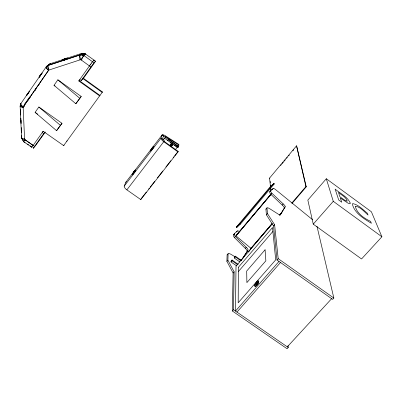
<?xml version="1.0" encoding="UTF-8"?>
<svg xmlns="http://www.w3.org/2000/svg" width="402" height="402" viewBox="0 0 402 402"><rect width="100%" height="100%" fill="white"/><g stroke="black" fill="none" stroke-linecap="round" stroke-linejoin="round"><path stroke-width="0.6" d="M239.783 261.903L234.301 258.054L235.291 256.893L235.301 256.144L241.27 260.335M234.301 258.054L234.311 257.305L235.301 256.144M288.053 345.64L288.249 347.499L287.093 348.75L232.366 311.002L233.497 309.711L234.13 271.817L227.889 260.159L228.11 253.722A4.819 1.754 41.4 0 1 231.21 254.481L234.979 256.742M232.366 311.002L233.105 273.013L226.884 261.34L227.12 254.888L228.11 253.722M236.642 265.898L231.019 261.958L232.024 260.777L232.044 260.009L238.17 264.3M231.019 261.958L231.039 261.189L232.044 260.009M24.231 106.314L24.236 106.193A1.186 1.09 37.1 0 1 24.321 105.857M178.006 151.921L178.131 151.358L164.071 141.298L126.876 189.855L140.77 199.578L178.006 151.921L163.9 141.826A4.12 1.261 37.6 0 1 161.021 138.223L164.297 140.564L163.9 141.826M164.574 138.263L177.744 147.7L178.568 146.464L168.192 139.027L168.383 138.404M177.744 147.7L178.568 146.464M140.77 199.578L140.971 198.93M162.408 139.203L163.468 135.946L162.101 134.971L125.776 182.307L124.233 186.111A4.025 1.548 37.4 0 0 126.876 189.855M175.463 149.534L178.905 145.112L178.8 144.418L165.719 136.072A4.065 1.231 37.5 0 0 162.101 134.966L161.021 138.213L124.228 186.121M133.434 172.895L133.635 172.373L133.152 173.362M31.833 147.328L23.331 141.474L24.597 139.459L23.14 107.032A4.216 1.548 33.3 0 1 20.894 103.565L46.27 66.757L48.17 65.124A5.342 4.98 41 0 1 50.074 63.757L81.671 53.371L83.581 53.401L85.42 53.999A4.151 0.422 -65.2 0 1 85.536 54.486M42.235 72.958C42.009 72.194 37.481 78.832 39.597 76.692M31.783 147.323L43.205 131.218M271.119 193.925L235.899 235.828L251.009 248.341L271.968 223.663M151.147 150.001C150.594 151.654 154.368 146.509 153.273 147.072M85.43 54.19L85.42 53.999A6.377 6.02 41 0 0 81.983 53.335L80.093 54.893L47.823 65.536M26.522 95.646L28.728 92.45M29.612 91.259L29.12 92.083M93.988 60.37L94.118 60.099L93.867 60.566M241.733 259.958L241.597 260.124A2.774 0.99 41.5 0 1 240.697 260.089M312.701 219.814L275.757 189.754A2.739 0.724 40.1 0 0 273.164 188.478L270.662 190.633A5.311 1.422 40.2 0 0 271.858 193.201L283.204 203.914A3.402 0.92 40.5 0 1 285.189 206.764L280.315 214.964A2.834 0.804 40.7 0 1 279.053 214.638L269.958 208.874A4.93 1.417 40.6 0 0 266.968 207.884L265.933 209.105L266.41 214.859L273.521 225.939L276.993 260.019L332.62 299.374L333.841 298.053L316.962 226.236M279.993 215.02L285.189 206.764M26.939 95.073L27.14 94.741M248.582 252.049L251.24 247.853M241.406 260.079L247.969 250.23A3.327 1.141 41.3 0 0 246.2 247.24L235.351 236.456A5.201 1.764 40.9 0 1 234.396 233.688L237.396 230.929A2.683 0.899 40.8 0 1 239.763 231.838M242.386 258.938L247.969 250.23M39.798 76.385L40.406 75.486M41.009 74.541L41.376 74.003L40.984 74.35M79.757 79.576L81.219 80.621L84.435 76.973L95.555 61.184L85.435 53.974L83.877 55.531L82.018 54.923L80.093 54.893A4.266 1.105 70.9 0 0 80.717 59.652L48.692 70.124L23.145 107.017A4.236 1.095 -2 0 1 20.271 105.796M23.165 107.038L48.702 70.119A4.241 1.286 70.5 0 1 48.185 65.365L50.079 63.742A4.201 1.291 65.9 0 1 50.592 63.722M23.653 106.57L24.361 105.55M27.547 100.942L30.381 96.852M34.627 90.711L36.044 88.661M38.165 85.596L39.582 83.546M34.868 90.631L35.929 89.098M35.105 112.364L38.848 107.012L61.993 123.313L56.566 130.66L35.105 112.364L37.672 114.168M54.019 85.314L57.858 79.822L81.204 96.46L75.832 103.731L54.019 85.314L55.029 86.038M21.738 138.499L21.768 138.052A4.141 1 -13.3 0 0 24.416 138.73M32.818 145.74L33.085 145.363L24.622 139.439A4.181 1.246 -2.6 0 1 21.758 138.062L21.668 135.575M44.607 132.389L33.215 148.343L35.406 145.76M78.777 80.953L79.144 80.541L99.967 95.445L99.651 95.892L78.777 80.953L89.767 65.466M81.219 80.621L92.164 65.245L95.45 61.24M45.346 131.982L35.411 145.755M56.566 130.66L61.993 123.313M75.832 103.731L81.204 96.46M89.741 65.496L90.083 65.029M43.12 131.233L63.657 145.604L64.049 145.062M66.742 141.318L67.119 140.79M83.033 78.023L102.47 91.963L102.163 92.39L82.676 78.425M27.733 93.857L28.09 93.364M63.657 145.604L102.47 91.963M133.776 172.428L134.454 171.513M90.058 65.059L90.4 64.586M90.38 64.621L90.716 64.159M40.964 74.641L39.245 77.506M90.691 64.189L91.319 63.345M91.299 63.375L91.852 62.652M163.257 139.574L164.021 138.579M163.036 140.268L165.333 137.283L165.719 136.072L165.549 136.595L178.905 145.112M91.827 62.682L92.44 61.913M141.358 198.437L146.338 192.061M148.634 189.121L149.403 188.141M150.167 187.156L154.765 181.272M157.443 177.84L162.81 170.976M165.875 167.051L170.855 160.679M173.151 157.735L173.92 156.755M174.684 155.775L178.131 151.358M41.411 74.058L42.16 73.169M152.69 147.755L153.006 147.368M270.481 186.779L269.566 178.086L296.575 145.785L306.269 186.835L292.098 203.362M280.596 165.478L281.39 164.529M282.184 163.579L283.375 162.157M284.169 161.207L285.36 159.78M286.551 158.358L287.345 157.408M288.541 155.981L289.334 155.031M292.907 150.76L293.701 149.805M83.45 55.506L83.872 55.491L94.008 62.848M236.371 227.105L270.832 186.076L273.918 183.503L274.295 183.83L240.401 224.14L236.743 227.437L236.371 227.105L238.662 225.05M236.743 227.437L271.219 186.407L274.295 183.83M272.707 184.94L273.918 183.503M247.024 251.34A3.327 1.146 41.3 0 0 245.26 248.341L234.421 237.557A5.196 1.774 40.9 0 1 233.472 234.788L234.396 233.688M284.199 207.924A3.397 0.93 40.5 0 0 282.219 205.07L270.888 194.352A5.311 1.432 40.2 0 1 269.697 191.779L270.662 190.633M236.788 231.647L237.396 230.929M272.214 189.603L273.164 188.478M234.421 237.557L235.351 236.456M235.899 235.828L271.858 193.201M236.336 235.562L270.913 194.558M226.884 261.34L227.889 260.159M266.41 214.859L267.461 213.618L266.968 207.884M43.175 131.389L42.185 132.554L43.622 133.559M245.26 248.341L246.2 247.24M282.219 205.07L283.204 203.914M279.269 215.115L280.501 213.698M251.009 248.341L272.174 223.628M279.501 215.07L281.943 212.221M272.234 223.954L236.014 266.245L235.482 311.078L278.993 261.431M291.746 203.105L305.917 186.578L296.575 145.785M233.105 273.013L234.13 271.817M273.521 225.939L274.601 224.683L267.461 213.618M238.356 271.601L272.913 231.426M326.308 178.734L307.842 200.106L313.253 224.15L361.544 258.968L381.9 236.778L371.388 211.779L326.308 178.734L333.278 201.322L381.9 236.778M29.14 91.942L29.487 91.54M276.993 260.019L278.189 258.652L274.601 224.683M313.253 224.15L333.278 201.322M236.969 312.103L280.506 262.501M134.76 171.136L135.298 170.644L132.675 174.267M92.545 61.792L94.003 60.199M287.299 346.841L331.635 298.681M83.872 55.491L80.722 59.607L90.902 66.988M29.507 91.108L26.396 95.616M83.581 55.391L85.123 53.863M82.968 55.159L84.52 53.632M83.274 55.265L84.822 53.737M82.651 55.064L84.209 53.536M82.335 54.989L83.892 53.461M81.696 54.878L83.259 53.355M82.018 54.923L83.581 53.401M81.375 54.848L82.943 53.325M80.732 54.838L82.304 53.315M81.053 54.838L82.621 53.31M80.41 54.858L82.098 53.27M23.658 106.399L24.416 105.681M25.643 103.409L24.341 104.636L29.346 97.4L30.617 96.209M233.472 234.788L234.763 233.597M27.964 93.234L28.381 92.852M27.522 93.872L27.939 93.49M27.16 94.4L27.577 94.018M28.326 92.706L28.743 92.324M40.165 75.541L40.562 75.189M39.793 76.078L40.19 75.727M269.697 191.779L270.536 191.056M48.34 65.039A4.246 1.312 34.1 0 0 48.17 65.129L46.28 66.762A4.276 1.362 40.1 0 0 48.416 70.41L48.496 70.315A1.216 1.131 40.7 0 1 48.858 70.059L48.974 70.008A4.241 1.317 66 0 1 48.195 65.38L80.093 54.893M23.331 141.474L23.582 141.248A6.211 5.658 33.5 0 1 22.954 140.544M48.19 65.375L48.004 65.451A5.397 5.025 40.8 0 0 46.28 66.762A4.286 1.337 34.1 0 0 48.677 70.104M79.988 59.762L80.204 59.732A2.322 2.186 40.7 0 1 81.345 59.903L81.551 59.993A4.191 0.452 -66.3 0 1 83.862 55.516M240.275 259.908L239.823 259.647M233.497 309.711L288.249 347.499M24.597 139.459L34.527 146.363M25.085 142.283C21.889 141.318 24.045 141.564 25.17 140.037L25.019 139.886A2.236 2.035 33.4 0 1 24.477 138.921L24.427 138.72M27.552 144.006L28.557 144.695M30.034 145.73L32.029 147.112M235.291 256.893L240.778 260.742M232.024 260.777L237.652 264.722M278.189 258.652L333.841 298.053M162.101 134.966L178.503 146.725M167.438 140.007L168.423 140.715M169.905 141.775L172.87 143.901M173.855 144.604L176.82 146.73M269.566 178.086L269.873 178.302M305.917 186.578L306.269 186.835M57.858 79.822L79.747 98.259M38.848 107.012L60.38 125.329M270.832 186.076L271.219 186.407M240.034 223.819L240.401 224.14M22.773 140.268L22.602 140.007A6.211 5.658 33.5 0 0 22.768 140.293M22.301 139.464L22.17 139.182A6.211 5.658 33.5 0 0 22.286 139.494M21.803 138.022L21.874 138.318M270.199 181.413L270.335 182.654M270.596 185.141L270.727 186.382M270.993 188.865L271.124 190.111M270.611 188.02L270.873 190.503M20.442 109.52L20.698 115.103M20.844 118.203L21.1 123.791M21.271 127.514L21.502 132.474M20.125 106.078L21.618 138.383M257.747 281.269A3.181 0.995 -56.5 0 1 258.551 282.581A3.181 0.995 -56.5 0 1 255.923 286.184A3.181 0.995 -56.5 0 1 255.129 284.862M258.375 282.124A2.523 0.789 -56.5 0 1 258.285 282.551M258.104 283.058A2.523 0.789 -56.5 0 1 257.491 284.174M257.104 284.701A2.523 0.789 -56.5 0 1 255.953 285.772M67.37 58.285A2.995 0.357 -20.1 0 1 66.631 59.054A2.995 0.357 -20.1 0 1 62.848 60.365A2.995 0.357 -20.1 0 1 62.938 59.823M66.32 58.531A2.995 0.357 -20.1 0 1 66.908 58.375M67.003 58.491A2.377 0.281 -20.1 0 1 67.059 58.702M66.782 58.868A2.377 0.281 -20.1 0 1 63.657 60.064M63.235 60.164A2.377 0.281 -20.1 0 1 62.878 59.998M65.189 58.973A2.377 0.281 -20.1 0 1 65.757 58.782M21.07 122.469A2.889 0.814 -87.6 0 1 21.055 120.278M20.246 105.781A5.301 4.859 37.1 0 1 20.929 103.585A4.216 1.513 28.5 0 0 23.281 106.756L23.226 106.862A1.196 1.095 37 0 0 23.105 107.274L23.095 107.394A4.231 1.196 3.4 0 1 20.251 105.781A5.301 4.859 37.1 0 1 20.884 103.57M79.983 59.767A4.216 0.99 81.5 0 1 80.083 54.958A6.437 6.075 40.8 0 1 83.571 55.36M82.184 53.521A4.176 0.96 82.5 0 0 81.676 53.396A4.226 1.085 71 0 1 82.294 53.506M21.934 138.64A6.211 5.658 33.5 0 1 21.844 138.348M48.175 65.129A4.231 1.337 40 0 1 48.34 65.044M50.074 63.747A4.201 1.261 70.6 0 1 50.577 63.727M125.781 182.302A3.975 1.507 37.4 0 1 126.504 181.91M134.786 170.991A2.859 0.276 -54.7 0 1 135.459 170.714A2.859 0.276 -54.7 0 1 133.193 174.011A2.859 0.276 -54.7 0 1 132.529 174.277M133.519 172.689A2.859 0.276 -54.7 0 1 134.379 171.503M153.383 146.81A2.884 0.286 -54.4 0 1 153.549 147.273A2.884 0.286 -54.4 0 1 151.162 150.569A2.884 0.286 -54.4 0 1 151.001 150.097M152.599 147.77A2.884 0.286 -54.4 0 1 153.016 147.243M265.933 209.105A4.93 1.427 40.6 0 1 266.385 209M227.12 254.888A4.814 1.759 41.4 0 1 227.261 254.803M236.482 232.009A2.678 0.899 40.8 0 1 236.587 231.944M238.381 267.31L238.19 302.786L275.707 259.858L272.526 227.522L238.381 267.31M355.383 206.558C357.031 213.678 364.378 218.437 370.629 221.391L371.398 223.291C363.87 218.703 354.328 213.055 352.328 203.96L352.835 203.623C358.594 204.759 362.865 209.628 367.302 213.191L368.041 215.015C364.282 211.824 360.745 207.161 355.705 206.221L355.383 206.558M152.363 147.971L152.192 148.454L152.755 147.464L152.363 147.971M151.504 149.092L151.333 149.574L151.896 148.584L151.504 149.092M350.288 203.141L349.75 203.678L348.042 203.176L340.328 198.02L341.73 202.196L338.7 199.985L335.132 189.106C340.198 193.498 347.534 196.653 350.288 203.141M134.097 171.77L133.891 172.292L134.479 171.277L134.097 171.77M171.277 144.951L171.162 145.343L171.277 144.951M171.579 144.564L171.463 144.956L171.579 144.564M265.079 249.773L246.692 271.054L246.888 282.621L265.863 260.797L265.079 249.773M256.295 283.45L255.843 283.968L255.878 284.787L256.33 284.264L256.295 283.45M257.3 282.299L256.848 282.822L256.883 283.636L257.335 283.119L257.3 282.299M66.064 58.576L65.074 59.104L66.064 58.576M64.652 59.039L63.657 59.566L64.652 59.039M347.147 201.035L346.449 201.06L344.79 200.231L339.906 196.769L338.459 192.452C341.323 195.096 346.212 196.93 347.147 201.035M256.159 285.621A3.181 0.995 -56.5 0 0 258.446 281.003A3.181 0.995 -56.5 0 0 255.164 284.033A3.181 0.995 -56.5 0 0 256.159 285.621M63.511 59.893A3 0.352 -20.1 0 0 67.677 58.049A3 0.352 -20.1 0 0 63.39 59.285A3 0.352 -20.1 0 0 63.511 59.893M170.765 145.609A1.01 0.92 -8.5 0 0 172.363 144.916A1.01 0.92 -8.5 0 0 170.945 144.022A1.01 0.92 -8.5 0 0 170.765 145.609M170.664 145.735A1.181 1.075 -8.5 0 0 172.533 144.926A1.181 1.075 -8.5 0 0 170.875 143.876A1.181 1.075 -8.5 0 0 170.664 145.735M151.303 149.966A2.884 0.286 -54.4 0 0 153.73 146.192A2.884 0.286 -54.4 0 0 151.092 149.408A2.884 0.286 -54.4 0 0 151.303 149.966M132.972 173.84A2.859 0.276 -54.7 0 0 135.434 170.036A2.859 0.276 -54.7 0 0 132.886 173.136A2.859 0.276 -54.7 0 0 132.972 173.84"/></g></svg>
